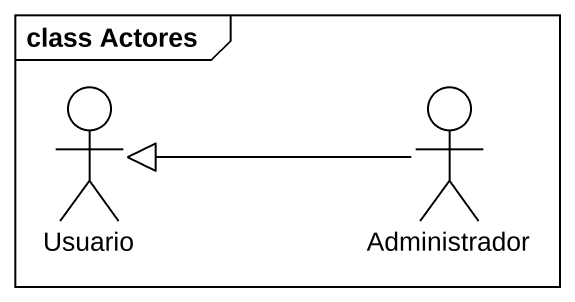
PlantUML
@startuml
mainframe class Actores
actor Usuario
actor Administrador
Administrador -left-|> Usuario
@enduml
